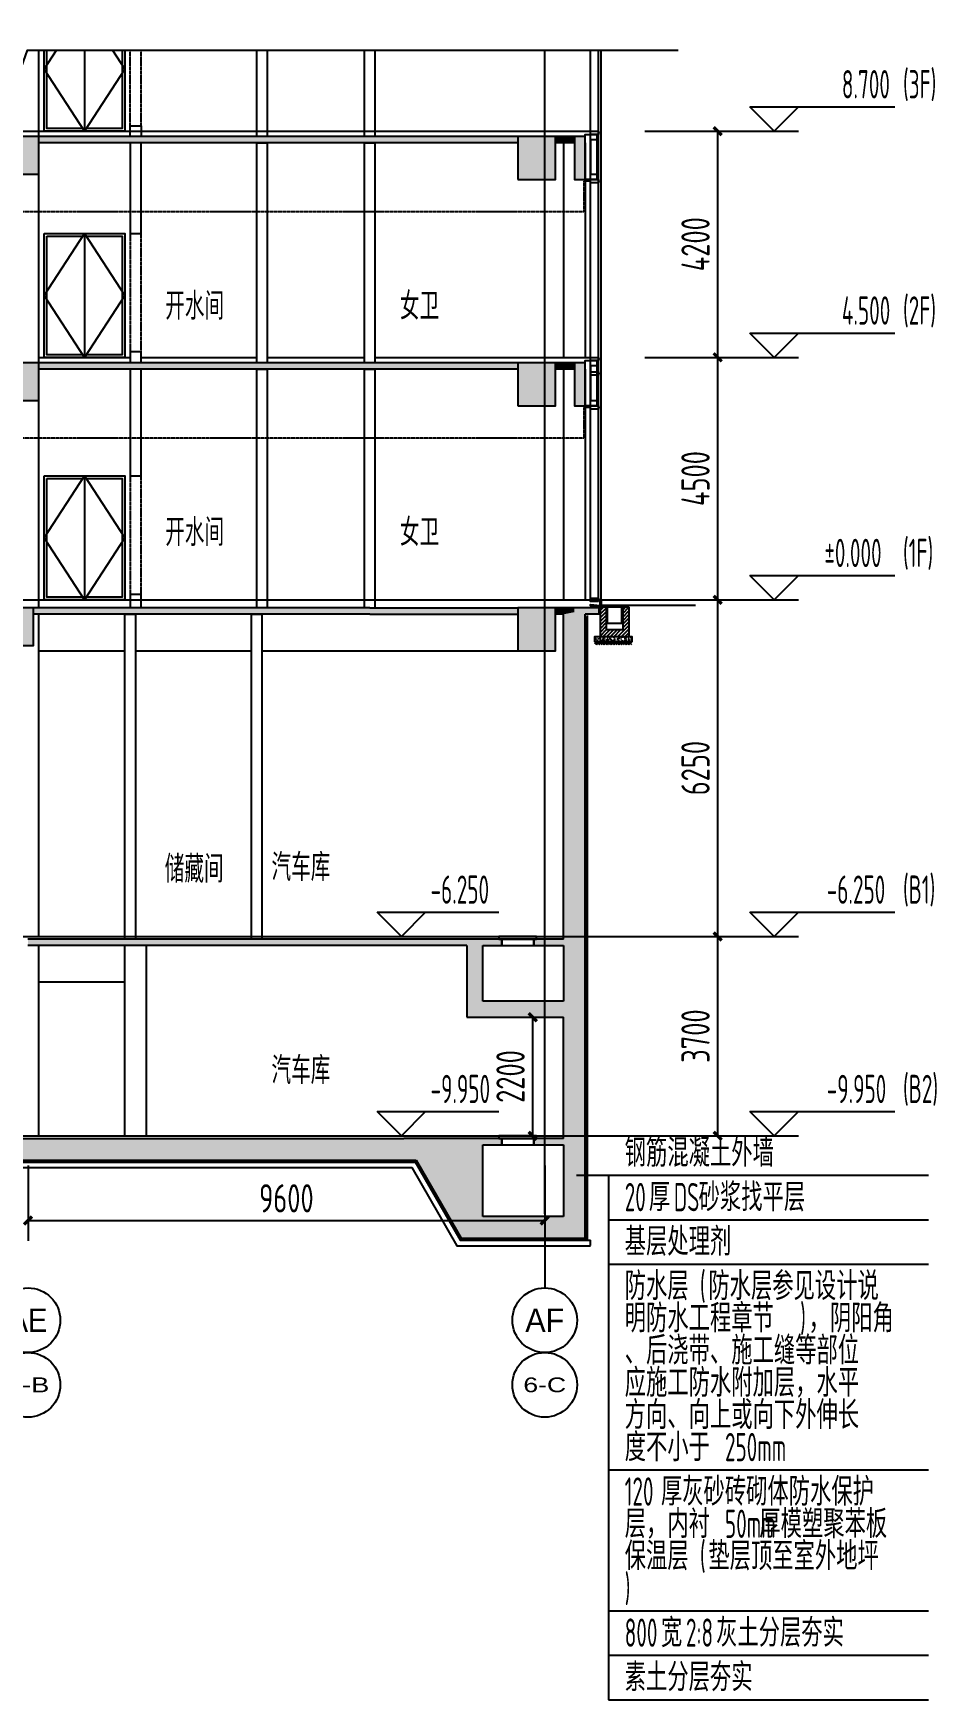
# Model space of a CAD drawing. Extents: x 33318 to 174393, y -247680 to 18171.
# Drawn here: x 111608 to 128392, y -207762 to -176829 of the extents above; entities that cross this region are included whole.
import ezdxf
from ezdxf.enums import TextEntityAlignment as Align

# ---------------------------------------------------------------- set-up
doc = ezdxf.new("R2010")
doc.units = 0
doc.header["$LTSCALE"] = 10
doc.header["$MEASUREMENT"] = 0
doc.linetypes.add('DASH', pattern=[0.35, 0.25, -0.1])
doc.linetypes.add('DOTE', pattern=[2.42, 2, -0.2, 0.02, -0.2])
for name, color, linetype in [('01-标注_尺寸', 124, 'Continuous'), ('01-标注_标高', 200, 'Continuous'), ('01-标注_符号', 200, 'Continuous'), ('01-标注_轴线坐标', 132, 'Continuous'), ('02-TEXT_房间', 7, 'Continuous'), ('02-TEXT_标注', 130, 'Continuous'), ('02-TEXT_轴号', 7, 'Continuous'), ('05-填充_天正', 26, 'Continuous'), ('A-C_窗', 140, 'Continuous'), ('A-D_龙骨', 152, 'Continuous'), ('A-SUR_保温', 222, 'Continuous'), ('A-SUR_吊顶', 40, 'Continuous'), ('A-SUR_看线', 231, 'Continuous'), ('A-SUR_面层', 191, 'Continuous'), ('A-TECH_结构', 21, 'Continuous'), ('A-金属背板', 30, 'Continuous'), ('A_AXIS-轴线', 36, 'DOTE'), ('A_STR-砌块墙', 121, 'Continuous'), ('A_STR-砼墙', 51, 'Continuous'), ('A_STR-砼柱', 51, 'Continuous'), ('D_铝板', 181, 'Continuous'), ('DOOR_FIRE', 220, 'Continuous'), ('构造物', 145, 'Continuous')]:
    doc.layers.add(name, color=color, linetype=linetype)
doc.layers.add('PUB_HATCH', color=8, linetype='Continuous', lineweight=0)
doc.styles.add('_TCH_AXIS', font='FZXiHei-I-Z08S.ttf')
doc.styles.add('_TCH_DIM', font='ROS1', dxfattribs={"width": 0.8, "bigfont": 'JD'})
doc.styles.add('_TCH_DIM_T3', font='ROS1', dxfattribs={"width": 0.8, "bigfont": 'JD'})
doc.styles.get("Standard").update_dxf_attribs({"font": 'gbenor.shx', "bigfont": 'gbcbig.shx'})
doc.dimstyles.new('_TCH_ARCH&&150', dxfattribs={"dimtxt": 525, "dimasz": 150, "dimexe": 375, "dimexo": 450, "dimgap": 150, "dimtad": 1, "dimdec": 0, "dimzin": 0, "dimdsep": 46, "dimtxsty": '_TCH_DIM_T3', "dimblk": 'ARCHTICK', "dimcen": 0.09, "dimazin": 2, "dimtfac": 1, "dimtdec": 0, "dimtix": 1, "dimtmove": 2, "dimatfit": 3, "dimfxl": 0, "dimtolj": 1, "dimtzin": 0, "dimarcsym": 0})
pattern_1 = [(45, (105078.815, -187354.456), (-17.960512, 17.960512), []), (45, (105096.776, -187354.456), (-17.960512, 17.960512), [12.7, -6.35])]

# ---------------------------------------------------------------- blocks, each defined once
blk = doc.blocks.new('kyuhtr')
at = {"const_width": 20}
blk.add_lwpolyline([(50, 0), (0, 0)], dxfattribs=at)
blk.add_lwpolyline([(50, -30), (200, -30), (200, 30), (50, 30)], close=True)
blk = doc.blocks.new('dartt')
at = {"transparency": 33554641}
h = blk.add_hatch(dxfattribs=at)
h.set_pattern_fill('ANSI32', color=26)
h.set_pattern_definition([(45, (1294.211, 122.3605), (-3.367596, 3.367596), []), (45, (1296.4563, 122.3605), (-3.367596, 3.367596), [])])
edge = h.paths.add_edge_path()
edge.add_arc((0, 21), 4, 0, 90)
edge.add_line((0, 25), (0, 0))
edge.add_line((0, 0), (25, 0))
edge.add_arc((21, 0), 4, 0, 90)
edge.add_line((21, 4), (4, 4))
edge.add_line((4, 4), (4, 21))
blk.add_lwpolyline([(0, 25), (0, 0), (25, 0)])
blk.add_lwpolyline([(0, 25), (0, 25, -0.414214), (4, 21), (4, 4), (21, 4, -0.414214), (25, 0), (25, 0)], format="xyb")
blk = doc.blocks.new('baowen2')
at = {"layer": 'A-SUR_保温'}
blk.add_lwpolyline([(-3400, -142813), (-3400, -142973), (-3400, -142973), (-3400, -143453), (-3520, -143453), (-3520, -143553), (-3300, -143553), (-3300, -142873), (-3300, -142873), (-3300, -142713), (-3400, -142713), (-3400, -142713), (-3520, -142713), (-3520, -142813), (-3400, -142813)], dxfattribs=at)
at = {"layer": 'A-金属背板'}
blk.add_line((-3520, -142713), (-3520, -143553), dxfattribs=at)
blk = doc.blocks.new('_ArchTick')
at = {"color": 0, "linetype": 'ByBlock', "const_width": 0.4}
blk.add_lwpolyline([(-0.5, -0.5), (0.5, 0.5)], dxfattribs=at)
blk = doc.blocks.new('*D70')
at = {"layer": '01-标注_尺寸', "color": 0, "lineweight": -2, "transparency": 16777216}
for p, q in [((122970, -178644), (124698, -178644)), ((124323, -182844), (124323, -178644)), ((122970, -182844), (124698, -182844))]:
    blk.add_line(p, q, dxfattribs=at)
at = {"layer": 'Defpoints', "color": 0, "transparency": 16777216}
for p in [(122520, -178644), (124323, -178644), (122520, -182844)]:
    blk.add_point(p, dxfattribs=at)
at = {"layer": '01-标注_尺寸', "color": 0, "lineweight": -2, "transparency": 16777216, "xscale": 150, "yscale": 150, "zscale": 150}
for p, rotation in [((124323, -178644), 90), ((124323, -182844), 270)]:
    blk.add_blockref('_ArchTick', p, dxfattribs=dict(at, rotation=rotation))
at = {"layer": '01-标注_尺寸', "color": 0, "transparency": 16777216, "insert": (123911, -180744), "char_height": 525, "attachment_point": 5, "rotation": 90, "style": '_TCH_DIM_T3'}
blk.add_mtext('\\A1;4200', dxfattribs=at)
blk = doc.blocks.new('*D71')
at = {"layer": '01-标注_尺寸', "color": 0, "lineweight": -2, "transparency": 16777216}
for p, q in [((122970, -182844), (124698, -182844)), ((124323, -187344), (124323, -182844)), ((122970, -187344), (124698, -187344))]:
    blk.add_line(p, q, dxfattribs=at)
at = {"layer": 'Defpoints', "color": 0, "transparency": 16777216}
for p in [(122520, -182844), (124323, -182844), (122520, -187344)]:
    blk.add_point(p, dxfattribs=at)
at = {"layer": '01-标注_尺寸', "color": 0, "lineweight": -2, "transparency": 16777216, "xscale": 150, "yscale": 150, "zscale": 150}
for p, rotation in [((124323, -182844), 90), ((124323, -187344), 270)]:
    blk.add_blockref('_ArchTick', p, dxfattribs=dict(at, rotation=rotation))
at = {"layer": '01-标注_尺寸', "color": 0, "transparency": 16777216, "insert": (123911, -185094), "char_height": 525, "attachment_point": 5, "rotation": 90, "style": '_TCH_DIM_T3'}
blk.add_mtext('\\A1;4500', dxfattribs=at)
blk = doc.blocks.new('*D72')
at = {"layer": '01-标注_尺寸', "color": 0, "lineweight": -2, "transparency": 16777216}
for p, q in [((122970, -187344), (124698, -187344)), ((124323, -193594), (124323, -187344)), ((122970, -193594), (124698, -193594))]:
    blk.add_line(p, q, dxfattribs=at)
at = {"layer": 'Defpoints', "color": 0, "transparency": 16777216}
for p in [(122520, -187344), (124323, -187344), (122520, -193594)]:
    blk.add_point(p, dxfattribs=at)
at = {"layer": '01-标注_尺寸', "color": 0, "lineweight": -2, "transparency": 16777216, "xscale": 150, "yscale": 150, "zscale": 150}
for p, rotation in [((124323, -187344), 90), ((124323, -193594), 270)]:
    blk.add_blockref('_ArchTick', p, dxfattribs=dict(at, rotation=rotation))
at = {"layer": '01-标注_尺寸', "color": 0, "transparency": 16777216, "insert": (123911, -190469), "char_height": 525, "attachment_point": 5, "rotation": 90, "style": '_TCH_DIM_T3'}
blk.add_mtext('\\A1;6250', dxfattribs=at)
blk = doc.blocks.new('*D73')
at = {"layer": '01-标注_尺寸', "color": 0, "lineweight": -2, "transparency": 16777216}
for p, q in [((122970, -193594), (124698, -193594)), ((124323, -197294), (124323, -193594)), ((122970, -197294), (124698, -197294))]:
    blk.add_line(p, q, dxfattribs=at)
at = {"layer": 'Defpoints', "color": 0, "transparency": 16777216}
for p in [(122520, -193594), (124323, -193594), (122520, -197294)]:
    blk.add_point(p, dxfattribs=at)
at = {"layer": '01-标注_尺寸', "color": 0, "lineweight": -2, "transparency": 16777216, "xscale": 150, "yscale": 150, "zscale": 150}
for p, rotation in [((124323, -193594), 90), ((124323, -197294), 270)]:
    blk.add_blockref('_ArchTick', p, dxfattribs=dict(at, rotation=rotation))
at = {"layer": '01-标注_尺寸', "color": 0, "transparency": 16777216, "insert": (123911, -195444), "char_height": 525, "attachment_point": 5, "rotation": 90, "style": '_TCH_DIM_T3'}
blk.add_mtext('\\A1;3700', dxfattribs=at)
blk = doc.blocks.new('*D76')
at = {"layer": '01-标注_尺寸', "color": 0, "lineweight": -2, "transparency": 16777216}
for p, q in [((120160, -195094), (121261, -195094)), ((120886, -197294), (120886, -195094)), ((120160, -197294), (121261, -197294))]:
    blk.add_line(p, q, dxfattribs=at)
at = {"layer": 'Defpoints', "color": 0, "transparency": 16777216}
for p in [(119710, -195094), (120886, -195094), (119710, -197294)]:
    blk.add_point(p, dxfattribs=at)
at = {"layer": '01-标注_尺寸', "color": 0, "lineweight": -2, "transparency": 16777216, "xscale": 150, "yscale": 150, "zscale": 150}
for p, rotation in [((120886, -195094), 90), ((120886, -197294), 270)]:
    blk.add_blockref('_ArchTick', p, dxfattribs=dict(at, rotation=rotation))
at = {"layer": '01-标注_尺寸', "color": 0, "transparency": 16777216, "insert": (120474, -196194), "char_height": 525, "attachment_point": 5, "rotation": 90, "style": '_TCH_DIM_T3'}
blk.add_mtext('\\A1;2200', dxfattribs=at)
blk = doc.blocks.new('*D109')
at = {"layer": '01-标注_尺寸', "color": 0, "lineweight": -2, "transparency": 16777216}
for p, q in [((111510, -197844), (111510, -199242)), ((121110, -197844), (121110, -199242)), ((111510, -198867), (121110, -198867))]:
    blk.add_line(p, q, dxfattribs=at)
at = {"layer": 'Defpoints', "color": 0, "transparency": 16777216}
for p in [(111510, -197394), (121110, -197394), (121110, -198867)]:
    blk.add_point(p, dxfattribs=at)
at = {"layer": '01-标注_尺寸', "color": 0, "lineweight": -2, "transparency": 16777216, "xscale": 150, "yscale": 150, "zscale": 150, "rotation": 180}
blk.add_blockref('_ArchTick', (111510, -198867), dxfattribs=at)
at = {"layer": '01-标注_尺寸', "color": 0, "lineweight": -2, "transparency": 16777216, "xscale": 150, "yscale": 150, "zscale": 150}
blk.add_blockref('_ArchTick', (121110, -198867), dxfattribs=at)
at = {"layer": '01-标注_尺寸', "color": 0, "transparency": 16777216, "insert": (116310, -198455), "char_height": 525, "attachment_point": 5, "style": '_TCH_DIM_T3'}
blk.add_mtext('\\A1;9600', dxfattribs=at)
blk = doc.blocks.new('_FZH')
blk.add_lwpolyline([(-0.5, -0.5), (0.5, -0.5), (0.5, 0.5), (-0.5, 0.5)], close=True)
at = {"layer": 'PUB_HATCH'}
blk.add_solid([(-0.5, -0.5), (0.5, -0.5), (-0.5, 0.5), (0.5, 0.5)], dxfattribs=at)
blk = doc.blocks.new('$LinePat$素土夯实')
at = {"color": 0}
for p, q in [((0, -210), (210, 0)), ((120, -300), (420, 0)), ((420, 0), (608, -188)), ((495, -300), (795, 0)), ((615, 0), (705, -90)), ((210, -210), (300, -300)), ((315, -105), (502, -293)), ((705, -300), (795, -210))]:
    blk.add_line(p, q, dxfattribs=at)

msp = doc.modelspace()

# ---------------------------------------------------------------- hatches: boundary and pattern name
at = {"layer": '05-填充_天正'}
for points in [[(111709.7, -178744.5), (111709.7, -178864.5), (115859.7, -178864.5), (115859.7, -178744.5)], [(117859.7, -178864.5), (117859.7, -178744.5), (115859.7, -178744.5), (115859.7, -178864.5)], [(120609.8, -178864.5), (120609.8, -178744.5), (117859.7, -178744.5), (117859.7, -178864.5)], [(121309.8, -178744.5), (121309.8, -178864.5), (121659.9, -178864.5), (121659.9, -178744.5)], [(111709.7, -182944.5), (111709.7, -183064.5), (113509.7, -183064.5), (113509.7, -182944.5)], [(115859.7, -183064.5), (115859.7, -182944.5), (113509.7, -182944.5), (113509.7, -183064.5)], [(117859.7, -183064.5), (117859.7, -182944.5), (115859.7, -182944.5), (115859.7, -183064.5)], [(120609.8, -183064.5), (120609.8, -182944.5), (117859.7, -182944.5), (117859.7, -183064.5)], [(121309.8, -182944.5), (121309.8, -183064.5), (121659.9, -183064.5), (121659.9, -182944.5)], [(111609.7, -187494.5), (111609.7, -187614.5), (113509.7, -187614.5), (113509.7, -187494.5)], [(115859.7, -187614.5), (115859.7, -187494.5), (113509.7, -187494.5), (113509.7, -187614.5)], [(117859.7, -187614.5), (117859.7, -187494.5), (115859.7, -187494.5), (115859.7, -187614.5)], [(120609.8, -187614.5), (120609.8, -187494.5), (117859.7, -187494.5), (117859.7, -187614.5)], [(121659.8, -187574.5), (121659.8, -187494.5), (121309.8, -187494.5), (121309.8, -187614.5), (121459.8, -187614.5)], [(121459.8, -193644.5), (121859.8, -193644.5), (121859.8, -187614.5), (121659.8, -187574.5), (121459.8, -187614.5)], [(122119.9, -187494.5), (121659.8, -187494.5), (121659.8, -187574.5), (121859.8, -187614.5), (122119.9, -187614.5)], [(111509, -193644.5), (111509, -193764.5), (113411.6, -193764.5), (113411.6, -193644.5)], [(115761.6, -193764.5), (115761.6, -193644.5), (113411.6, -193644.5), (113411.6, -193764.5)], [(119659.8, -193764.5), (119659.8, -193644.5), (115761.6, -193644.5), (115761.6, -193764.5)], [(119659.8, -193644.5), (119659.8, -195094.5), (121859.8, -195094.5), (121859.8, -193644.5), (120909.8, -193644.5), (120909.8, -193764.5), (121459.8, -193764.5), (121459.8, -194794.5), (119959.8, -194794.5), (119959.8, -193764.5), (120309.8, -193764.5), (120309.8, -193644.5)], [(121859.8, -195094.5), (121459.8, -195094.5), (121459.8, -197344.5), (121859.8, -197344.5)], [(118722.7, -197744.5), (118491.7, -197344.5), (99813.3, -197344.5), (99413.3, -197744.5)], [(118491.7, -197344.5), (119559.8, -199194.5), (121859.8, -199194.5), (121859.8, -197344.5), (120909.8, -197344.5), (120909.8, -197464.5), (121459.8, -197464.5), (121459.8, -198794.5), (119959.8, -198794.5), (119959.8, -197464.5), (120309.8, -197464.5), (120309.8, -197344.5)]]:
    msp.add_hatch(color=256, dxfattribs=at).paths.add_polyline_path(points)
h = msp.add_hatch(dxfattribs=at)
h.set_pattern_fill('ANSI33', color=256, scale=8)
h.set_pattern_definition([(45, (105103.315, -187354.456), (-17.960512, 17.960512), []), (45, (105121.276, -187354.456), (-17.960512, 17.960512), [12.7, -6.35])])
h.paths.add_polyline_path([(122169.9, -187474.5), (122169.9, -187444.5), (122275.4, -187444.5), (122275.4, -187474.5)])
h = msp.add_hatch(dxfattribs=at)
h.set_pattern_fill('ANSI33', color=256, scale=8)
h.set_pattern_definition(pattern_1)
h.paths.add_polyline_path([(122290.4, -187474.5), (122290.4, -187444.5), (122340.4, -187444.5), (122340.4, -187474.5)])
h = msp.add_hatch(dxfattribs=at)
h.set_pattern_fill('ANSI33', color=256, scale=8)
h.set_pattern_definition(pattern_1)
h.paths.add_polyline_path([(122355.4, -187474.5), (122355.4, -187444.5), (122405.4, -187444.5), (122405.4, -187474.5)])
h = msp.add_hatch(dxfattribs=at)
h.set_pattern_fill('ANSI33', color=256, scale=8)
h.set_pattern_definition(pattern_1)
h.paths.add_polyline_path([(122420.4, -187474.5), (122420.4, -187444.5), (122470.4, -187444.5), (122470.4, -187474.5)])
h = msp.add_hatch(dxfattribs=at)
h.set_pattern_fill('ANSI33', color=256, scale=8)
h.set_pattern_definition(pattern_1)
h.paths.add_polyline_path([(122485.4, -187474.5), (122485.4, -187444.5), (122535.4, -187444.5), (122535.4, -187474.5)])
h = msp.add_hatch(dxfattribs=at)
h.set_pattern_fill('ANSI33', color=256, scale=8)
h.set_pattern_definition([(45, (105093.315, -187354.456), (-17.960512, 17.960512), []), (45, (105111.276, -187354.456), (-17.960512, 17.960512), [12.7, -6.35])])
h.paths.add_polyline_path([(122645.9, -187444.5), (122645.9, -187474.5), (122550.4, -187474.5), (122550.4, -187444.5)])
h = msp.add_hatch(dxfattribs=at)
h.set_pattern_fill('ANSI31', color=256, scale=30)
h.set_pattern_definition([(45, (101113.8, -187354.456), (-33.67596, 33.67596), [])])
h.paths.add_polyline_path([(122677.9, -187484.5), (122557.9, -187484.5), (122557.9, -187904.5), (122257.9, -187904.5), (122257.9, -187484.5), (122137.9, -187484.5), (122137.9, -188024.5), (122677.9, -188024.5)])
h = msp.add_hatch(dxfattribs=at)
h.set_pattern_fill('AR-CONC', color=256, scale=50)
h.set_pattern_definition([(50, (101113.8, -187454.456), (91.09233, -7.96954), [9.525, -104.775]), (355, (101113.8, -187454.46), (-17.6214, 95.52832), [7.62, -83.82]), (100.451, (101121.39, -187455.12), (73.47125, 87.55834), [8.095, -89.045]), (46.1842, (101113.8, -187429.06), (135.5395, -21.02116), [14.2875, -157.1625]), (96.6356, (101125.1, -187430.81), (118.7021, 123.7128), [12.1425, -133.5675]), (351.184, (101113.8, -187429.06), (118.7023, 123.7126), [11.43, -125.73]), (21, (101126.5, -187435.406), (75.80744, -51.13276), [9.525, -104.775]), (326, (101126.5, -187435.41), (30.901, 92.094), [7.62, -83.82]), (71.4514, (101132.82, -187439.67), (106.70825, 40.96143), [8.095, -89.045]), (37.5, (101113.8, -187454.456), (1.5443, 42.27752), [0, -82.804, 0, -85.09, 0, -84.1375]), (7.5, (101113.8, -187454.456), (33.40983, 50.09029), [0, -48.514, 0, -80.899, 0, -32.0675]), (327.5, (101085.478, -187454.456), (67.7953, -2.86437), [0, -31.75, 0, -99.06, 0, -131.445]), (317.5, (101072.78, -187454.456), (74.06459, 12.71325), [0, -41.275, 0, -65.786, 0, -93.345])])
edge = h.paths.add_edge_path()
edge.add_line((122137.9, -188024.5), (122725.9, -188024.5))
edge.add_line((122725.9, -188024.5), (122725.9, -188124.5))
edge.add_line((122725.9, -188124.5), (122037.9, -188124.5))
edge.add_line((122037.9, -188124.5), (122037.9, -188024.5))
edge.add_line((122037.9, -188024.5), (122557.9, -188024.5))

# ---------------------------------------------------------------- linework, layer by layer
at = {"layer": '01-标注_标高'}
for p, q in [((125373.1, -178644.5), (124923.1, -178194.5)), ((124923.1, -178194.5), (127615.6, -178194.5)), ((125373.1, -178644.5), (125823.1, -178194.5)), ((124323.1, -178644.5), (125823.1, -178644.5)), ((125373.1, -182844.5), (124923.1, -182394.5)), ((124923.1, -182394.5), (127615.6, -182394.5)), ((125373.1, -182844.5), (125823.1, -182394.5)), ((124323.1, -182844.5), (125823.1, -182844.5)), ((125373.1, -187344.5), (124923.1, -186894.5)), ((124923.1, -186894.5), (127615.6, -186894.5)), ((125373.1, -187344.5), (125823.1, -186894.5)), ((124323.1, -187344.5), (125823.1, -187344.5)), ((118445.8, -193594.5), (117995.8, -193144.5)), ((117995.8, -193144.5), (120255, -193144.5)), ((118445.8, -193594.5), (118895.8, -193144.5)), ((125373.1, -193594.5), (124923.1, -193144.5)), ((124923.1, -193144.5), (127615.6, -193144.5)), ((125373.1, -193594.5), (125823.1, -193144.5)), ((124323.1, -193594.5), (125823.1, -193594.5)), ((118445.8, -197294.5), (117995.8, -196844.5)), ((117995.8, -196844.5), (120255, -196844.5)), ((118445.8, -197294.5), (118895.8, -196844.5)), ((125373.1, -197294.5), (124923.1, -196844.5)), ((124923.1, -196844.5), (127615.6, -196844.5)), ((125373.1, -197294.5), (125823.1, -196844.5)), ((124323.1, -197294.5), (125823.1, -197294.5))]:
    msp.add_line(p, q, dxfattribs=at)
at = {"layer": '01-标注_符号'}
for p, q in [((121701.3, -198028.1), (122296.7, -198028.1)), ((122296.7, -198028.1), (128237.4, -198028.1)), ((122296.7, -198028.1), (122296.7, -207761.6)), ((122296.7, -198852.3), (128237.4, -198852.3)), ((122296.7, -199676.6), (128237.4, -199676.6)), ((122296.7, -203493.3), (128237.4, -203493.3)), ((122296.7, -206113.1), (128237.4, -206113.1)), ((122296.7, -206937.3), (128237.4, -206937.3)), ((122296.7, -207761.6), (128237.4, -207761.6))]:
    msp.add_line(p, q, dxfattribs=at)
msp.add_lwpolyline([(99078.7, -177144.5), (111164, -177144.5), (111278.7, -176829.5), (111389.7, -177459.5), (111501.5, -177144.5), (123586.8, -177144.5)], dxfattribs=at)
at = {"layer": '01-标注_轴线坐标'}
msp.add_line((121109.9, -198041.5), (121109.9, -200117.5), dxfattribs=at)
for centre in [(111510, -200717.5), (121109.9, -200717.5), (111510, -201917.5), (121109.9, -201917.5)]:
    msp.add_circle(centre, 600, dxfattribs=at)
at = {"layer": '05-填充_天正'}
msp.add_lwpolyline([(122537.9, -187474.5), (122537.9, -187784.5), (122277.9, -187784.5), (122277.9, -187474.5)], dxfattribs=at)
at = {"layer": 'A-C_窗'}
for p, q in [((121959.9, -187344.5), (121959.9, -177144.5)), ((122109.9, -187344.5), (122109.9, -177144.5)), ((122159.9, -187344.5), (122159.9, -177144.5))]:
    msp.add_line(p, q, dxfattribs=at)
at = {"layer": 'A-C_窗', "linetype": 'DASH'}
for p, q in [((113409.7, -180544.5), (113409.7, -182744.5)), ((113609.7, -182744.5), (113609.7, -180544.5)), ((113409.7, -185044.5), (113409.7, -187244.5)), ((113609.7, -187244.5), (113609.7, -185044.5))]:
    msp.add_line(p, q, dxfattribs=at)
for points in [[(113409.7, -178544.5), (113409.7, -177144.5)], [(113609.7, -178544.5), (113609.7, -177144.5)]]:
    msp.add_lwpolyline(points, dxfattribs=at)
at = {"layer": 'A-SUR_保温'}
for points in [[(121880.2, -187653.7), (121880.2, -199234.5)], [(121900.2, -187633.7), (121900.2, -199234.5)], [(99313.3, -197784.5), (118699.6, -197784.5), (119536.7, -199234.5), (121960.2, -199234.5)], [(99313.3, -197884.5), (118641.8, -197884.5), (119479, -199334.5), (121960.2, -199334.5)], [(99393.3, -197764.5), (118711.1, -197764.5), (119548.3, -199214.5), (121880.2, -199214.5)], [(121960.2, -199333.8), (121960.2, -199233.8)]]:
    msp.add_lwpolyline(points, dxfattribs=at)
at = {"layer": 'A-SUR_吊顶', "linetype": 'DASH'}
for points in [[(121959.7, -179574.5), (121834.7, -179574.5), (121834.7, -180144.5), (111209.7, -180144.5)], [(121959.7, -183774.5), (121834.7, -183774.5), (121834.7, -184344.5), (111209.7, -184344.5)]]:
    msp.add_lwpolyline(points, dxfattribs=at)
at = {"layer": 'A-SUR_面层'}
for p, q in [((100459.8, -178644.5), (121959.9, -178644.5)), ((111709.7, -182844.5), (113409.7, -182844.5)), ((113609.7, -182844.5), (115759.7, -182844.5)), ((115959.7, -182844.5), (117759.7, -182844.5)), ((117959.7, -182844.5), (121959.9, -182844.5)), ((111709.7, -187344.5), (113409.7, -187344.5)), ((113609.7, -187344.5), (115759.7, -187344.5)), ((115959.7, -187344.5), (117759.7, -187344.5)), ((117959.7, -187344.5), (121959.9, -187344.5)), ((122169.9, -187444.5), (122645.9, -187444.5)), ((122169.9, -187474.5), (122169.9, -187444.5)), ((122275.4, -187474.5), (122275.4, -187444.5)), ((122290.4, -187474.5), (122290.4, -187444.5)), ((122340.4, -187474.5), (122340.4, -187444.5)), ((122355.4, -187474.5), (122355.4, -187444.5)), ((122405.4, -187474.5), (122405.4, -187444.5)), ((122420.4, -187474.5), (122420.4, -187444.5)), ((122470.4, -187474.5), (122470.4, -187444.5)), ((122485.4, -187474.5), (122485.4, -187444.5)), ((122535.4, -187474.5), (122535.4, -187444.5)), ((122550.4, -187474.5), (122550.4, -187444.5)), ((122645.9, -187474.5), (122645.9, -187444.5)), ((122169.9, -187474.5), (122645.9, -187474.5))]:
    msp.add_line(p, q, dxfattribs=at)
for points in [[(89859.7, -193644.5), (89859.7, -193594.5), (121459.8, -193594.5)], [(99813.3, -197294.5), (121459.8, -197294.5)]]:
    msp.add_lwpolyline(points, dxfattribs=at)
for points in [[(120259.8, -193644.5), (120959.8, -193644.5), (120959.8, -193594.5), (120259.8, -193594.5)], [(120309.8, -193764.5), (120909.8, -193764.5), (120909.8, -193644.5), (120309.8, -193644.5)], [(120259.8, -197344.5), (120959.8, -197344.5), (120959.8, -197294.5), (120259.8, -197294.5)], [(120309.8, -197464.5), (120909.8, -197464.5), (120909.8, -197344.5), (120309.8, -197344.5)]]:
    msp.add_lwpolyline(points, close=True, dxfattribs=at)
at = {"layer": 'A-TECH_结构'}
for p, q in [((121459.8, -178864.5), (121459.8, -182844.5)), ((121859.8, -178864.5), (121859.8, -182844.5)), ((121459.8, -183064.5), (121459.8, -187344.5)), ((121859.8, -183064.5), (121859.8, -187344.5)), ((111709.7, -188294.5), (113311.6, -188294.5)), ((113511.6, -188294.5), (115661.6, -188294.5)), ((115861.6, -188294.5), (121159.8, -188294.5)), ((113309, -194444.5), (111709, -194444.5))]:
    msp.add_line(p, q, dxfattribs=at)
for points in [[(111709.7, -182844.5), (111709.7, -178864.5)], [(111709.7, -187344.5), (111709.7, -183064.5)], [(111709.7, -193594.5), (111709.7, -187614.5)], [(111709, -197294.5), (111709, -193764.5)], [(113309, -197294.5), (113309, -193764.5)], [(113709, -197294.5), (113709, -193764.5)]]:
    msp.add_lwpolyline(points, dxfattribs=at)
at = {"layer": 'A_AXIS-轴线'}
msp.add_line((121109.9, -198744.5), (121109.9, -177144.5), dxfattribs=at)
for points in [[(60658.7, -187344.5), (123910, -187344.5)], [(89909.7, -193594.5), (123910, -193594.5)], [(60658.7, -197294.5), (123910, -197294.5)]]:
    msp.add_lwpolyline(points, dxfattribs=at)
at = {"layer": 'A_STR-砌块墙'}
for p, q in [((111509.7, -177144.5), (111709.7, -177144.5)), ((111709.7, -178744.5), (111709.7, -177144.5)), ((115759.7, -178744.5), (115759.7, -177144.5)), ((115759.7, -177144.5), (115959.7, -177144.5)), ((115959.7, -178744.5), (115959.7, -177144.5)), ((117759.7, -178744.5), (117759.7, -177144.5)), ((117759.7, -177144.5), (117959.7, -177144.5)), ((117959.7, -178744.5), (117959.7, -177144.5)), ((113409.7, -178864.5), (113409.7, -180544.5)), ((113609.7, -178864.5), (113409.7, -178864.5)), ((113609.7, -180544.5), (113609.7, -178864.5)), ((115759.7, -182944.5), (115759.7, -178864.5)), ((115759.7, -178864.5), (115959.7, -178864.5)), ((115959.7, -182944.5), (115959.7, -178864.5)), ((117759.7, -182944.5), (117759.7, -178864.5)), ((117759.7, -178864.5), (117959.7, -178864.5)), ((117959.7, -182944.5), (117959.7, -178864.5)), ((111709.7, -182944.5), (111709.7, -179444.5)), ((113409.7, -180544.5), (113609.7, -180544.5)), ((113609.7, -182744.5), (113409.7, -182744.5)), ((113409.7, -182744.5), (113409.7, -182944.5)), ((113609.7, -182944.5), (113609.7, -182744.5)), ((113409.7, -183064.5), (113409.7, -185044.5)), ((113609.7, -183064.5), (113409.7, -183064.5)), ((113609.7, -185044.5), (113609.7, -183064.5)), ((115759.7, -187494.5), (115759.7, -183064.5)), ((115759.7, -183064.5), (115959.7, -183064.5)), ((115959.7, -187494.5), (115959.7, -183064.5)), ((117759.7, -187494.5), (117759.7, -183064.5)), ((117759.7, -183064.5), (117959.7, -183064.5)), ((117959.7, -187494.5), (117959.7, -183064.5)), ((111709.7, -187494.5), (111709.7, -183644.5)), ((113409.7, -185044.5), (113609.7, -185044.5)), ((113609.7, -187244.5), (113409.7, -187244.5)), ((113409.7, -187244.5), (113409.7, -187494.5)), ((113609.7, -187494.5), (113609.7, -187244.5)), ((122159.9, -187444.5), (123910, -187444.5)), ((113311.6, -193644.5), (113311.6, -187614.5)), ((113311.6, -187614.5), (113511.6, -187614.5)), ((113511.6, -193644.5), (113511.6, -187614.5)), ((115661.6, -193644.5), (115661.6, -187614.5)), ((115661.6, -187614.5), (115861.6, -187614.5)), ((115861.6, -193644.5), (115861.6, -187614.5))]:
    msp.add_line(p, q, dxfattribs=at)
for points in [[(113409.7, -178744.5), (113409.7, -178544.5), (113609.7, -178544.5), (113609.7, -178744.5)], [(122677.9, -187484.5), (122557.9, -187484.5), (122557.9, -187904.5), (122257.9, -187904.5), (122257.9, -187484.5), (122137.9, -187484.5), (122137.9, -188024.5), (122677.9, -188024.5), (122677.9, -187484.5)], [(122137.9, -188024.5), (122725.9, -188024.5), (122725.9, -188124.5), (122037.9, -188124.5), (122037.9, -188024.5), (122557.9, -188024.5)]]:
    msp.add_lwpolyline(points, dxfattribs=at)
at = {"layer": 'A_STR-砼墙'}
for p, q in [((115859.7, -178744.5), (111709.7, -178744.5)), ((117859.7, -178744.5), (115859.7, -178744.5)), ((120609.8, -178744.5), (117859.7, -178744.5)), ((121659.9, -178744.5), (121309.8, -178744.5)), ((115859.7, -178864.5), (111709.7, -178864.5)), ((117859.7, -178864.5), (115859.7, -178864.5)), ((120609.8, -178864.5), (117859.7, -178864.5)), ((121659.9, -178864.5), (121309.8, -178864.5)), ((113509.7, -182944.5), (111709.7, -182944.5)), ((113509.7, -183064.5), (111709.7, -183064.5)), ((115859.7, -182944.5), (113509.7, -182944.5)), ((115859.7, -183064.5), (113509.7, -183064.5)), ((117859.7, -182944.5), (115859.7, -182944.5)), ((117859.7, -183064.5), (115859.7, -183064.5)), ((120609.8, -182944.5), (117859.7, -182944.5)), ((120609.8, -183064.5), (117859.7, -183064.5)), ((121659.9, -182944.5), (121309.8, -182944.5)), ((121659.9, -183064.5), (121309.8, -183064.5)), ((113509.7, -187494.5), (111609.7, -187494.5)), ((113509.7, -187614.5), (111609.7, -187614.5)), ((115859.7, -187494.5), (113509.7, -187494.5)), ((115859.7, -187614.5), (113509.7, -187614.5)), ((117859.7, -187494.5), (115859.7, -187494.5)), ((117859.7, -187614.5), (115859.7, -187614.5)), ((117859.7, -187494.5), (120609.8, -187494.5)), ((117859.7, -187614.5), (120609.8, -187614.5)), ((121659.8, -187494.5), (121309.8, -187494.5)), ((121459.8, -187614.5), (121309.8, -187614.5)), ((121459.8, -193644.5), (121459.8, -187614.5)), ((122119.9, -187494.5), (121659.8, -187494.5)), ((121859.8, -193644.5), (121859.8, -187614.5)), ((122119.9, -187614.5), (121859.8, -187614.5)), ((122119.9, -187614.5), (122119.9, -187494.5)), ((113411.6, -193644.5), (111509, -193644.5)), ((113411.6, -193764.5), (111509, -193764.5)), ((115761.6, -193644.5), (113411.6, -193644.5)), ((115761.6, -193764.5), (113411.6, -193764.5)), ((119659.8, -193644.5), (115761.6, -193644.5)), ((119659.8, -193764.5), (115761.6, -193764.5)), ((121459.8, -197344.5), (121459.8, -195094.5)), ((121859.8, -197344.5), (121859.8, -195094.5)), ((99813.3, -197344.5), (118491.7, -197344.5)), ((99413.3, -197744.5), (118722.7, -197744.5))]:
    msp.add_line(p, q, dxfattribs=at)
at = {"layer": 'A_STR-砼柱'}
for p, q in [((120309.8, -193644.5), (119659.8, -193644.5)), ((119659.8, -193764.5), (119659.8, -195094.5)), ((119959.8, -194794.5), (119959.8, -193764.5)), ((119959.8, -193764.5), (120309.8, -193764.5)), ((120309.8, -193764.5), (120309.8, -193644.5)), ((121459.8, -193644.5), (120909.8, -193644.5)), ((120909.8, -193644.5), (120909.8, -193764.5)), ((120909.8, -193764.5), (121459.8, -193764.5)), ((121459.8, -193764.5), (121459.8, -194794.5)), ((121859.8, -195094.5), (121859.8, -193644.5)), ((121459.8, -194794.5), (119959.8, -194794.5)), ((119659.8, -195094.5), (121459.8, -195094.5)), ((120309.8, -197344.5), (118491.7, -197344.5)), ((120309.8, -197464.5), (120309.8, -197344.5)), ((121459.8, -197344.5), (120909.8, -197344.5)), ((120909.8, -197344.5), (120909.8, -197464.5)), ((121859.8, -199194.5), (121859.8, -197344.5)), ((119959.8, -198794.5), (119959.8, -197464.5)), ((119959.8, -197464.5), (120309.8, -197464.5)), ((120909.8, -197464.5), (121459.8, -197464.5)), ((121459.8, -197464.5), (121459.8, -198794.5)), ((118722.7, -197744.5), (119559.8, -199194.5)), ((121459.8, -198794.5), (119959.8, -198794.5)), ((119559.8, -199194.5), (121859.8, -199194.5))]:
    msp.add_line(p, q, dxfattribs=at)
at = {"layer": 'D_铝板'}
msp.add_lwpolyline([(122159.9, -187344.5), (122159.9, -187474.5), (121959.9, -187454.5), (121959.9, -187434.4), (122139.9, -187452.4), (122139.9, -187344.5)], close=True, dxfattribs=at)
at = {"layer": 'DOOR_FIRE'}
for points in [[(113309.7, -177144.5), (113309.7, -178644.5), (111809.7, -178644.5), (111809.7, -177144.5)], [(112559.7, -177144.5), (112559.7, -178644.5), (111809.7, -177494.5), (112038, -177144.5)], [(113259.7, -177144.5), (113259.7, -178594.5), (111859.7, -178594.5), (111859.7, -177144.5)], [(113081.4, -177144.5), (113309.7, -177494.5), (112559.7, -178644.5)], [(112559.7, -180544.5), (112559.7, -182844.5), (111809.7, -181694.5), (112559.7, -180544.5), (113309.7, -181694.5), (112559.7, -182844.5)], [(112559.7, -185044.5), (112559.7, -187344.5), (111809.7, -186194.5), (112559.7, -185044.5), (113309.7, -186194.5), (112559.7, -187344.5)]]:
    msp.add_lwpolyline(points, dxfattribs=at)
for points in [[(111809.7, -180544.5), (113309.7, -180544.5), (113309.7, -182844.5), (111809.7, -182844.5)], [(111859.7, -180594.5), (113259.7, -180594.5), (113259.7, -182794.5), (111859.7, -182794.5)], [(111809.7, -185044.5), (113309.7, -185044.5), (113309.7, -187344.5), (111809.7, -187344.5)], [(111859.7, -185094.5), (113259.7, -185094.5), (113259.7, -187294.5), (111859.7, -187294.5)]]:
    msp.add_lwpolyline(points, close=True, dxfattribs=at)

# ---------------------------------------------------------------- block references
at = {"layer": 'A-C_窗', "xscale": -1}
for p in [(118559.9, -35991.7), (118559.9, -40191.7)]:
    msp.add_blockref('baowen2', p, dxfattribs=at)
at = {"layer": 'A-D_龙骨', "xscale": -1}
for p in [(122159.9, -178674.5), (122159.9, -179574.5), (122159.9, -182874.5), (122159.9, -183144.5), (122159.9, -183774.5), (122159.9, -187344.5)]:
    msp.add_blockref('kyuhtr', p, dxfattribs=at)
at = {"layer": 'A-SUR_看线', "xscale": 0.173084531101903, "yscale": 0.1666666666666667, "zscale": 0.1666666666666667}
for p in [(122037.9, -188124.5), (122175.5, -188124.5), (122313.1, -188124.5), (122450.7, -188124.5), (122588.3, -188124.5)]:
    msp.add_blockref('$LinePat$素土夯实', p, dxfattribs=at)
at = {"layer": 'A_STR-砼柱'}
for p, xscale, yscale, zscale in [((111459.7, -179094.5), 500, 700, 700), ((120959.8, -179144.5), 700, 800, 800), ((111459.7, -183294.5), 500, 700, 700), ((120959.8, -183344.5), 700, 800, 800), ((111359.7, -187844.5), 500, 700, 700), ((120959.8, -187894.5), 700, 800, 800)]:
    msp.add_blockref('_FZH', p, dxfattribs=dict(at, xscale=xscale, yscale=yscale, zscale=zscale))
at = {"layer": 'A_STR-砼柱', "xscale": 800.000000051863, "yscale": 200, "zscale": 200, "rotation": 89.99999999899948}
for p in [(121759.9, -179144.5), (121759.9, -183344.5)]:
    msp.add_blockref('_FZH', p, dxfattribs=at)
at = {"layer": '构造物', "linetype": 'DASH', "ltscale": 0.2}
msp.add_blockref('dartt', (122157.7, -187484.5), dxfattribs=at)
at = {"layer": '构造物', "linetype": 'DASH', "ltscale": 0.2, "xscale": -1}
msp.add_blockref('dartt', (122658.1, -187484.5), dxfattribs=at)

# ---------------------------------------------------------------- texts
at = {"layer": '02-TEXT_房间'}
for s, p in [('开水间', (114058.5, -182145.8)), ('女卫', (118419.9, -182145.8)), ('开水间', (114058.5, -186345.8)), ('女卫', (118419.9, -186345.8)), ('储藏间', (114050.1, -192595.8)), ('汽车库', (116033.2, -192562.9)), ('汽车库', (116033.2, -196333.5))]:
    msp.add_text(s, height=506.38, dxfattribs=at).set_placement(p)
at = {"layer": '02-TEXT_标注', "style": '_TCH_DIM'}
for s, height, width, p in [('8.700', 525, 0.64, (126629.8, -178037)), ('(3F)', 525, 0.64, (127765.6, -178037)), ('4.500', 525, 0.64, (126629.8, -182237)), ('(2F)', 525, 0.64, (127765.6, -182237)), ('(1F)', 525, 0.64, (127765.6, -186737)), ('%%P0.000', 525, 0.64, (126305, -186737)), ('-6.250', 525, 0.64, (118989.2, -192987)), ('-6.250', 525, 0.64, (126349.8, -192987)), ('(B1)', 525, 0.64, (127765.6, -192987)), ('(B2)', 525, 0.64, (127765.6, -196687)), ('-9.950', 525, 0.64, (118989.2, -196687)), ('-9.950', 525, 0.64, (126349.8, -196687)), ('钢筋混凝土外墙', 520.93, 0.8, (122595.9, -197870.6)), ('20', 525, 0.64, (122595.9, -198694.8)), ('厚', 520.9, 0.8, (123043.9, -198694.8)), ('DS', 525, 0.64, (123509.5, -198694.8)), ('砂浆找平层', 520.93, 0.8, (123968.7, -198694.8)), ('基层处理剂', 520.93, 0.8, (122595.9, -199519.1)), ('防水层', 520.93, 0.8, (122595.9, -200343.3)), ('(', 525, 0.64, (123992.7, -200343.3)), ('防水层参见设计说', 520.93, 0.8, (124149.5, -200343.3)), ('明防水工程章节', 520.93, 0.8, (122595.9, -200941.8)), (')', 525, 0.64, (125855, -200941.8)), ('，阴阳角', 520.93, 0.8, (126011.8, -200941.8)), ('、后浇带、施工缝等部位', 520.93, 0.8, (122595.9, -201540.3)), ('应施工防水附加层，水平', 520.93, 0.8, (122595.9, -202138.8)), ('方向、向上或向下外伸长', 520.93, 0.8, (122595.9, -202737.3)), ('度不小于', 520.93, 0.8, (122595.9, -203335.8)), ('250mm', 525, 0.64, (124458.3, -203335.8)), ('120', 525, 0.64, (122595.9, -204160.1)), ('厚灰砂砖砌体防水保护', 520.93, 0.8, (123267.9, -204160.1)), ('层，内衬', 520.93, 0.8, (122595.9, -204758.6)), ('50mm', 525, 0.64, (124458.3, -204758.6)), ('厚模塑聚苯板', 520.93, 0.8, (125096.7, -204758.6)), ('保温层', 520.93, 0.8, (122595.9, -205357.1)), ('(', 525, 0.64, (123992.7, -205357.1)), ('垫层顶至室外地坪', 520.93, 0.8, (124149.5, -205357.1)), (')', 525, 0.64, (122595.9, -205955.6)), ('800', 525, 0.64, (122595.9, -206779.8)), ('宽', 520.9, 0.8, (123267.9, -206779.8)), ('2:8', 525, 0.64, (123733.5, -206779.8)), ('灰土分层夯实', 520.93, 0.8, (124293.5, -206779.8)), ('素土分层夯实', 520.93, 0.8, (122595.9, -207604.1))]:
    msp.add_text(s, height=height, dxfattribs=dict(at, width=width)).set_placement(p)
at = {"layer": '02-TEXT_轴号', "style": '_TCH_AXIS'}
for s, height, p, p2 in [('AE', 432.18, (111149.8, -200933.5), (111870.1, -200933.5)), ('AF', 432.18, (120749.8, -200933.5), (121470.1, -200933.5)), ('6-B', 277.49, (111113.6, -202056.2), (111906.4, -202056.2)), ('6-C', 273.43, (120712.8, -202054.2), (121507, -202054.2))]:
    msp.add_text(s, height=height, dxfattribs=at).set_placement(p, p2, align=Align.FIT)

# ---------------------------------------------------------------- dimensions: what is measured, and where the dimension line sits
at = {"layer": '01-标注_尺寸'}
for p1, p2, distance, picture, middle in [((122519.8, -182844.5), (122519.8, -178644.5), -1803.4, '*D70', (123910.6, -180744.5)), ((122519.8, -187344.5), (122519.8, -182844.5), -1803.4, '*D71', (123910.6, -185094.5)), ((122519.8, -193594.5), (122519.8, -187344.5), -1803.4, '*D72', (123910.6, -190469.5)), ((122519.8, -197294.5), (122519.8, -193594.5), -1803.4, '*D73', (123910.6, -195444.5)), ((119709.8, -197294.5), (119709.8, -195094.5), -1176.4, '*D76', (120473.7, -196194.5)), ((111510, -197393.7), (121109.9, -197393.7), -1473.8, '*D109', (116310, -198455))]:
    dim = msp.add_aligned_dim(p1=p1, p2=p2, distance=distance, dimstyle='_TCH_ARCH&&150', dxfattribs=at)
    dim.commit()
    dim.dimension.update_dxf_attribs({"geometry": picture, "text_midpoint": middle})

doc.saveas('drawing.dxf')
